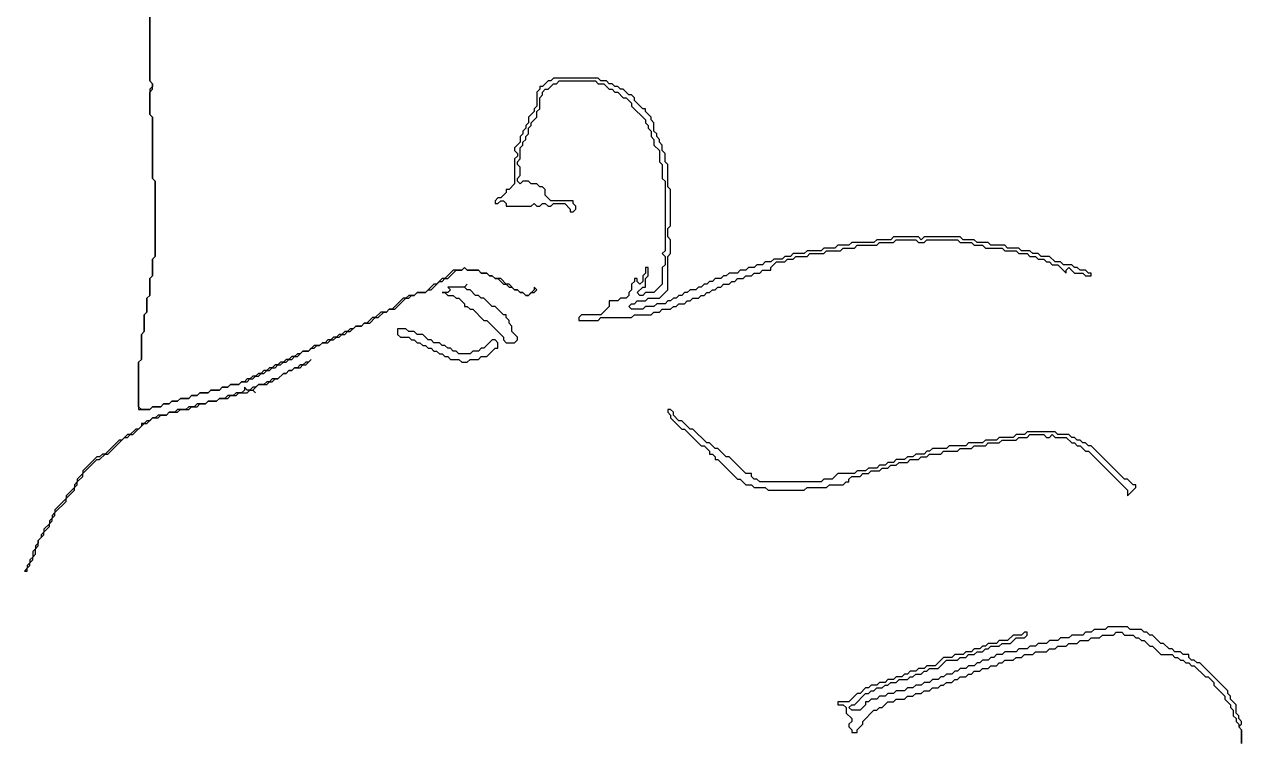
# Model space of a CAD drawing. Header units: metres. Extents: x 0 to 100, y 0 to 141.
# Drawn here: x 50.1 to 61.03, y 89.53 to 95.98 of the extents above; entities that cross this region are included whole.
import ezdxf

# ---------------------------------------------------------------- set-up
doc = ezdxf.new("R2010")
doc.units = ezdxf.units.M

msp = doc.modelspace()

# ---------------------------------------------------------------- linework, layer by layer
msp.add_lwpolyline([(51.225, 96.475), (51.225, 95.475), (51.25, 95.45), (51.25, 95.425), (51.225, 95.4), (51.225, 95.175), (51.25, 95.15), (51.25, 94.6), (51.275, 94.575), (51.275, 93.9), (51.25, 93.875), (51.25, 93.725), (51.225, 93.7), (51.225, 93.55), (51.2, 93.525), (51.2, 93.4), (51.175, 93.375), (51.175, 93.225), (51.15, 93.2), (51.15, 92.975), (51.125, 92.95), (51.125, 92.525), (51.225, 92.525), (51.25, 92.55), (51.325, 92.55), (51.35, 92.575), (51.4, 92.575), (51.425, 92.6), (51.475, 92.6), (51.5, 92.625), (51.575, 92.625), (51.6, 92.65), (51.65, 92.65), (51.675, 92.675), (51.75, 92.675), (51.775, 92.7), (51.85, 92.7), (51.875, 92.725), (51.925, 92.725), (51.95, 92.75), (52.025, 92.75), (52.05, 92.775), (52.1, 92.775), (52.125, 92.8), (52.15, 92.8), (52.175, 92.825), (52.2, 92.825), (52.225, 92.85), (52.25, 92.85), (52.275, 92.875), (52.3, 92.875), (52.325, 92.9), (52.35, 92.9), (52.375, 92.925), (52.4, 92.925), (52.425, 92.95), (52.45, 92.95), (52.475, 92.975), (52.5, 92.975), (52.525, 93), (52.55, 93), (52.6, 93.05), (52.65, 93.05), (52.675, 93.075), (52.7, 93.075), (52.725, 93.1), (52.75, 93.1), (52.775, 93.125), (52.825, 93.125), (52.85, 93.15), (52.875, 93.15), (52.9, 93.175), (52.925, 93.175), (52.95, 93.2), (52.975, 93.2), (53, 93.225), (53.025, 93.225), (53.075, 93.275), (53.125, 93.275), (53.15, 93.3), (53.2, 93.3), (53.25, 93.35), (53.275, 93.35), (53.325, 93.4), (53.35, 93.4), (53.375, 93.425), (53.425, 93.425), (53.525, 93.525), (53.55, 93.525), (53.575, 93.55), (53.6, 93.55), (53.625, 93.575), (53.7, 93.575), (53.725, 93.6), (53.75, 93.6), (53.825, 93.675), (53.85, 93.675), (53.875, 93.7), (53.9, 93.7), (53.975, 93.775), (54.025, 93.775), (54.05, 93.8), (54.075, 93.775), (54.175, 93.775), (54.2, 93.75), (54.25, 93.75), (54.275, 93.725), (54.3, 93.725), (54.325, 93.7), (54.35, 93.7), (54.4, 93.65), (54.425, 93.65), (54.45, 93.625), (54.475, 93.625), (54.5, 93.6), (54.525, 93.6), (54.55, 93.575), (54.575, 93.575), (54.6, 93.55), (54.625, 93.55), (54.65, 93.575), (54.675, 93.575), (54.7, 93.6), (54.675, 93.625), (54.675, 93.6), (54.625, 93.55), (54.6, 93.55), (54.575, 93.575), (54.55, 93.575), (54.525, 93.6), (54.5, 93.6), (54.45, 93.65), (54.425, 93.65), (54.375, 93.7), (54.325, 93.7), (54.3, 93.725), (54.275, 93.725), (54.25, 93.75), (54.2, 93.75), (54.175, 93.775), (54.075, 93.775), (54.05, 93.8), (54.025, 93.775), (53.95, 93.775), (53.875, 93.7), (53.85, 93.7), (53.8, 93.65), (53.775, 93.65), (53.7, 93.575), (53.625, 93.575), (53.6, 93.55), (53.55, 93.55), (53.525, 93.525), (53.5, 93.525), (53.4, 93.425), (53.375, 93.425), (53.35, 93.4), (53.3, 93.4), (53.25, 93.35), (53.225, 93.35), (53.175, 93.3), (53.15, 93.3), (53.125, 93.275), (53.075, 93.275), (53.05, 93.25), (53.025, 93.25), (53, 93.225), (52.975, 93.225), (52.95, 93.2), (52.925, 93.2), (52.9, 93.175), (52.875, 93.175), (52.85, 93.15), (52.825, 93.15), (52.8, 93.125), (52.775, 93.125), (52.75, 93.1), (52.7, 93.1), (52.65, 93.05), (52.6, 93.05), (52.575, 93.025), (52.55, 93.025), (52.525, 93), (52.5, 93), (52.475, 92.975), (52.45, 92.975), (52.425, 92.95), (52.4, 92.95), (52.375, 92.925), (52.35, 92.925), (52.325, 92.9), (52.3, 92.9), (52.275, 92.875), (52.25, 92.875), (52.225, 92.85), (52.2, 92.85), (52.175, 92.825), (52.15, 92.825), (52.125, 92.8), (52.1, 92.8), (52.075, 92.775), (52.05, 92.775), (52.025, 92.75), (51.95, 92.75), (51.925, 92.725), (51.875, 92.725), (51.85, 92.7), (51.775, 92.7), (51.75, 92.675), (51.675, 92.675), (51.65, 92.65), (51.6, 92.65), (51.575, 92.625), (51.5, 92.625), (51.475, 92.6), (51.425, 92.6), (51.4, 92.575), (51.35, 92.575), (51.325, 92.55), (51.25, 92.55), (51.225, 92.525), (51.15, 92.525), (51.125, 92.55), (51.125, 92.95), (51.15, 92.975), (51.15, 93.2), (51.175, 93.225), (51.175, 93.375), (51.2, 93.4), (51.2, 93.525), (51.225, 93.55), (51.225, 93.7), (51.25, 93.725), (51.25, 93.875), (51.275, 93.9), (51.275, 94.575), (51.25, 94.6), (51.25, 95.15), (51.225, 95.175), (51.225, 95.375), (51.25, 95.4), (51.25, 95.45), (51.225, 95.475), (51.225, 96.475)])
for points in [[(54.85, 95.5), (54.825, 95.475), (54.8, 95.475), (54.75, 95.425), (54.725, 95.425), (54.725, 95.4), (54.7, 95.375), (54.7, 95.25), (54.675, 95.225), (54.675, 95.2), (54.625, 95.15), (54.625, 95.1), (54.6, 95.075), (54.6, 95.05), (54.575, 95.025), (54.575, 95), (54.55, 94.975), (54.55, 94.925), (54.5, 94.875), (54.5, 94.85), (54.525, 94.825), (54.525, 94.8), (54.5, 94.775), (54.5, 94.55), (54.45, 94.5), (54.425, 94.5), (54.425, 94.475), (54.375, 94.425), (54.35, 94.425), (54.325, 94.4), (54.325, 94.375), (54.35, 94.375), (54.375, 94.4), (54.4, 94.4), (54.425, 94.375), (54.425, 94.35), (54.65, 94.35), (54.675, 94.375), (54.7, 94.35), (54.725, 94.35), (54.75, 94.375), (54.775, 94.375), (54.8, 94.35), (54.825, 94.35), (54.85, 94.375), (54.95, 94.375), (55, 94.325), (55, 94.3), (55.025, 94.3), (55.05, 94.325), (55.05, 94.35), (55.025, 94.375), (55.025, 94.4), (54.825, 94.4), (54.775, 94.45), (54.775, 94.5), (54.75, 94.525), (54.725, 94.525), (54.7, 94.55), (54.65, 94.55), (54.625, 94.575), (54.575, 94.575), (54.55, 94.55), (54.525, 94.575), (54.525, 94.6), (54.55, 94.625), (54.55, 94.7), (54.525, 94.725), (54.525, 94.75), (54.55, 94.775), (54.55, 94.875), (54.575, 94.9), (54.575, 94.925), (54.6, 94.95), (54.6, 94.975), (54.625, 95), (54.625, 95.05), (54.65, 95.075), (54.65, 95.1), (54.7, 95.15), (54.7, 95.2), (54.725, 95.225), (54.725, 95.325), (54.75, 95.35), (54.75, 95.375), (54.775, 95.4), (54.8, 95.4), (54.85, 95.45), (54.875, 95.45), (54.9, 95.475), (55.225, 95.475), (55.25, 95.45), (55.3, 95.45), (55.35, 95.4), (55.375, 95.4), (55.4, 95.375), (55.425, 95.375), (55.475, 95.325), (55.5, 95.325), (55.55, 95.275), (55.55, 95.25), (55.675, 95.125), (55.675, 95.1), (55.7, 95.075), (55.7, 95.05), (55.725, 95.025), (55.725, 94.975), (55.75, 94.95), (55.75, 94.9), (55.8, 94.85), (55.8, 94.75), (55.825, 94.725), (55.825, 94.6), (55.85, 94.575), (55.85, 93.95), (55.825, 93.925), (55.85, 93.9), (55.85, 93.825), (55.825, 93.8), (55.825, 93.65), (55.75, 93.575), (55.675, 93.575), (55.65, 93.55), (55.625, 93.55), (55.6, 93.575), (55.65, 93.625), (55.675, 93.625), (55.675, 93.7), (55.7, 93.725), (55.7, 93.8), (55.675, 93.8), (55.675, 93.75), (55.65, 93.725), (55.65, 93.675), (55.625, 93.65), (55.6, 93.675), (55.6, 93.7), (55.575, 93.7), (55.575, 93.675), (55.55, 93.65), (55.55, 93.6), (55.525, 93.575), (55.525, 93.55), (55.5, 93.525), (55.45, 93.525), (55.425, 93.5), (55.35, 93.5), (55.35, 93.45), (55.275, 93.375), (55.1, 93.375), (55.075, 93.35), (55.075, 93.325), (55.25, 93.325), (55.275, 93.35), (55.55, 93.35), (55.575, 93.375), (55.725, 93.375), (55.75, 93.4), (55.8, 93.4), (55.825, 93.425), (55.9, 93.425), (55.925, 93.45), (55.95, 93.45), (55.975, 93.475), (56.025, 93.475), (56.05, 93.5), (56.075, 93.5), (56.1, 93.525), (56.15, 93.525), (56.175, 93.55), (56.2, 93.55), (56.225, 93.575), (56.25, 93.575), (56.275, 93.6), (56.3, 93.6), (56.325, 93.625), (56.35, 93.625), (56.375, 93.65), (56.425, 93.65), (56.45, 93.675), (56.475, 93.675), (56.5, 93.7), (56.55, 93.7), (56.575, 93.725), (56.625, 93.725), (56.65, 93.75), (56.7, 93.75), (56.725, 93.775), (56.8, 93.775), (56.8, 93.8), (56.85, 93.85), (56.925, 93.85), (56.95, 93.875), (57, 93.875), (57.025, 93.9), (57.125, 93.9), (57.15, 93.925), (57.275, 93.925), (57.3, 93.95), (57.425, 93.95), (57.45, 93.975), (57.55, 93.975), (57.575, 94), (57.75, 94), (57.775, 94.025), (57.9, 94.025), (57.925, 94.05), (58.1, 94.05), (58.125, 94.025), (58.175, 94.025), (58.2, 94.05), (58.475, 94.05), (58.5, 94.025), (58.6, 94.025), (58.625, 94), (58.7, 94), (58.725, 93.975), (58.875, 93.975), (58.9, 93.95), (59, 93.95), (59.025, 93.925), (59.1, 93.925), (59.125, 93.9), (59.175, 93.9), (59.2, 93.875), (59.25, 93.875), (59.275, 93.85), (59.3, 93.85), (59.325, 93.825), (59.375, 93.825), (59.45, 93.75), (59.45, 93.775), (59.475, 93.8), (59.525, 93.75), (59.6, 93.75), (59.625, 93.725), (59.675, 93.725), (59.675, 93.75), (59.65, 93.75), (59.625, 93.775), (59.575, 93.775), (59.55, 93.8), (59.525, 93.8), (59.5, 93.825), (59.425, 93.825), (59.4, 93.85), (59.35, 93.85), (59.3, 93.9), (59.225, 93.9), (59.2, 93.925), (59.15, 93.925), (59.125, 93.95), (59.05, 93.95), (59.025, 93.975), (58.925, 93.975), (58.9, 94), (58.775, 94), (58.75, 94.025), (58.65, 94.025), (58.625, 94.05), (58.525, 94.05), (58.5, 94.075), (58.175, 94.075), (58.15, 94.05), (58.125, 94.075), (57.9, 94.075), (57.875, 94.05), (57.75, 94.05), (57.725, 94.025), (57.525, 94.025), (57.5, 94), (57.4, 94), (57.375, 93.975), (57.275, 93.975), (57.25, 93.95), (57.125, 93.95), (57.1, 93.925), (57, 93.925), (56.975, 93.9), (56.925, 93.9), (56.9, 93.875), (56.825, 93.875), (56.8, 93.85), (56.75, 93.85), (56.725, 93.825), (56.675, 93.825), (56.65, 93.8), (56.6, 93.8), (56.575, 93.775), (56.525, 93.775), (56.5, 93.75), (56.425, 93.75), (56.4, 93.725), (56.375, 93.725), (56.35, 93.7), (56.3, 93.7), (56.275, 93.675), (56.25, 93.675), (56.225, 93.65), (56.2, 93.65), (56.175, 93.625), (56.15, 93.625), (56.125, 93.6), (56.075, 93.6), (56.05, 93.575), (56.025, 93.575), (56, 93.55), (55.975, 93.55), (55.95, 93.525), (55.925, 93.525), (55.9, 93.5), (55.875, 93.5), (55.85, 93.475), (55.775, 93.475), (55.75, 93.45), (55.675, 93.45), (55.65, 93.425), (55.55, 93.425), (55.525, 93.45), (55.55, 93.475), (55.575, 93.475), (55.6, 93.5), (55.675, 93.5), (55.7, 93.525), (55.8, 93.525), (55.875, 93.6), (55.875, 93.9), (55.9, 93.925), (55.9, 94.05), (55.875, 94.075), (55.875, 94.15), (55.9, 94.175), (55.9, 94.5), (55.875, 94.525), (55.875, 94.725), (55.85, 94.75), (55.85, 94.825), (55.825, 94.85), (55.825, 94.9), (55.8, 94.925), (55.8, 94.95), (55.775, 94.975), (55.775, 95), (55.75, 95.025), (55.75, 95.1), (55.725, 95.125), (55.725, 95.15), (55.675, 95.2), (55.675, 95.225), (55.65, 95.225), (55.575, 95.3), (55.575, 95.325), (55.55, 95.35), (55.525, 95.35), (55.475, 95.4), (55.45, 95.4), (55.425, 95.425), (55.4, 95.425), (55.375, 95.45), (55.35, 95.45), (55.325, 95.475), (55.275, 95.475), (55.25, 95.5)], [(54.075, 93.65), (54.05, 93.625), (53.9, 93.625), (53.925, 93.6), (53.9, 93.575), (53.85, 93.575), (53.875, 93.575), (53.9, 93.55), (53.95, 93.55), (53.975, 93.525), (54, 93.525), (54.05, 93.475), (54.05, 93.45), (54.075, 93.45), (54.1, 93.425), (54.125, 93.425), (54.225, 93.325), (54.25, 93.325), (54.4, 93.175), (54.4, 93.15), (54.425, 93.125), (54.5, 93.125), (54.525, 93.15), (54.525, 93.175), (54.475, 93.225), (54.475, 93.275), (54.45, 93.3), (54.45, 93.325), (54.425, 93.35), (54.425, 93.375), (54.4, 93.375), (54.325, 93.45), (54.3, 93.45), (54.225, 93.525), (54.2, 93.525), (54.175, 93.55), (54.15, 93.55), (54.1, 93.6), (54.075, 93.6), (54.05, 93.625)], [(53.45, 93.25), (53.45, 93.2), (53.475, 93.175), (53.55, 93.175), (53.575, 93.15), (53.6, 93.15), (53.625, 93.125), (53.65, 93.125), (53.675, 93.1), (53.7, 93.1), (53.725, 93.075), (53.75, 93.075), (53.775, 93.05), (53.8, 93.05), (53.825, 93.025), (53.85, 93.025), (53.875, 93), (53.9, 93), (53.925, 92.975), (54, 92.975), (54.025, 92.95), (54.075, 92.95), (54.1, 92.975), (54.175, 92.975), (54.2, 93), (54.25, 93), (54.325, 93.075), (54.35, 93.075), (54.35, 93.125), (54.325, 93.15), (54.3, 93.15), (54.225, 93.075), (54.2, 93.075), (54.175, 93.05), (54.125, 93.05), (54.1, 93.025), (54, 93.025), (53.975, 93.05), (53.95, 93.05), (53.925, 93.075), (53.9, 93.075), (53.875, 93.1), (53.85, 93.1), (53.825, 93.125), (53.775, 93.125), (53.75, 93.15), (53.725, 93.15), (53.675, 93.2), (53.625, 93.2), (53.6, 93.225), (53.55, 93.225), (53.525, 93.25)], [(52.675, 92.975), (52.65, 92.95), (52.625, 92.95), (52.6, 92.925), (52.575, 92.925), (52.55, 92.9), (52.525, 92.9), (52.5, 92.875), (52.475, 92.875), (52.45, 92.85), (52.425, 92.85), (52.375, 92.8), (52.325, 92.8), (52.3, 92.775), (52.275, 92.775), (52.25, 92.75), (52.2, 92.75), (52.175, 92.725), (52.15, 92.725), (52.125, 92.7), (52.1, 92.7), (52.075, 92.725), (52.075, 92.7), (52.05, 92.675), (52, 92.675), (51.975, 92.65), (51.925, 92.65), (51.9, 92.625), (51.85, 92.625), (51.825, 92.6), (51.75, 92.6), (51.725, 92.575), (51.65, 92.575), (51.625, 92.55), (51.575, 92.55), (51.55, 92.525), (51.475, 92.525), (51.45, 92.5), (51.4, 92.5), (51.375, 92.475), (51.3, 92.475), (51.275, 92.45), (51.25, 92.45), (51.225, 92.425), (51.2, 92.425), (51.175, 92.4), (51.15, 92.4), (51.15, 92.375), (51.125, 92.35), (51.1, 92.35), (51.05, 92.3), (51.025, 92.3), (50.975, 92.25), (50.95, 92.25), (50.825, 92.125), (50.8, 92.125), (50.775, 92.1), (50.75, 92.1), (50.625, 91.975), (50.625, 91.95), (50.575, 91.9), (50.575, 91.875), (50.55, 91.85), (50.55, 91.825), (50.475, 91.75), (50.475, 91.725), (50.375, 91.625), (50.375, 91.6), (50.35, 91.575), (50.35, 91.55), (50.325, 91.525), (50.325, 91.5), (50.275, 91.45), (50.275, 91.425), (50.25, 91.4), (50.25, 91.375), (50.225, 91.35), (50.225, 91.325), (50.2, 91.3), (50.2, 91.275), (50.175, 91.25), (50.175, 91.2), (50.15, 91.175), (50.15, 91.15), (50.125, 91.125), (50.125, 91.1), (50.1, 91.075), (50.125, 91.075), (50.125, 91.1), (50.15, 91.125), (50.15, 91.15), (50.175, 91.175), (50.175, 91.2), (50.2, 91.225), (50.2, 91.275), (50.225, 91.3), (50.225, 91.35), (50.275, 91.4), (50.275, 91.425), (50.325, 91.475), (50.325, 91.5), (50.35, 91.525), (50.35, 91.55), (50.375, 91.575), (50.375, 91.6), (50.475, 91.7), (50.475, 91.725), (50.55, 91.8), (50.55, 91.825), (50.575, 91.85), (50.575, 91.875), (50.625, 91.925), (50.625, 91.95), (50.75, 92.075), (50.775, 92.075), (50.825, 92.125), (50.85, 92.125), (51, 92.275), (51.025, 92.275), (51.05, 92.3), (51.075, 92.3), (51.175, 92.4), (51.2, 92.4), (51.25, 92.45), (51.3, 92.45), (51.325, 92.475), (51.375, 92.475), (51.4, 92.5), (51.475, 92.5), (51.5, 92.525), (51.575, 92.525), (51.6, 92.55), (51.65, 92.55), (51.675, 92.575), (51.725, 92.575), (51.75, 92.6), (51.825, 92.6), (51.85, 92.625), (51.925, 92.625), (51.95, 92.65), (52, 92.65), (52.025, 92.675), (52.1, 92.675), (52.125, 92.7), (52.15, 92.7), (52.175, 92.675), (52.15, 92.7), (52.2, 92.75), (52.275, 92.75), (52.3, 92.775), (52.325, 92.775), (52.35, 92.8), (52.375, 92.8), (52.425, 92.85), (52.45, 92.85), (52.475, 92.875), (52.5, 92.875), (52.525, 92.9), (52.575, 92.9), (52.6, 92.925), (52.625, 92.925)], [(55.875, 92.525), (55.875, 92.5), (55.9, 92.475), (55.9, 92.45), (56, 92.35), (56.025, 92.35), (56.175, 92.2), (56.2, 92.2), (56.25, 92.15), (56.25, 92.125), (56.275, 92.125), (56.3, 92.1), (56.3, 92.075), (56.325, 92.075), (56.5, 91.9), (56.525, 91.9), (56.575, 91.85), (56.625, 91.85), (56.65, 91.825), (56.75, 91.825), (56.775, 91.8), (57.1, 91.8), (57.125, 91.825), (57.3, 91.825), (57.325, 91.85), (57.45, 91.85), (57.475, 91.875), (57.5, 91.875), (57.5, 91.9), (57.525, 91.925), (57.6, 91.925), (57.625, 91.95), (57.675, 91.95), (57.7, 91.975), (57.775, 91.975), (57.8, 92), (57.85, 92), (57.875, 92.025), (57.925, 92.025), (57.95, 92.05), (58.025, 92.05), (58.05, 92.075), (58.125, 92.075), (58.15, 92.1), (58.2, 92.1), (58.225, 92.125), (58.325, 92.125), (58.35, 92.15), (58.475, 92.15), (58.5, 92.175), (58.6, 92.175), (58.625, 92.2), (58.725, 92.2), (58.75, 92.225), (58.85, 92.225), (58.875, 92.25), (59, 92.25), (59.025, 92.275), (59.1, 92.275), (59.125, 92.3), (59.25, 92.3), (59.275, 92.275), (59.3, 92.275), (59.325, 92.3), (59.35, 92.275), (59.45, 92.275), (59.5, 92.225), (59.525, 92.225), (59.55, 92.2), (59.575, 92.2), (59.625, 92.15), (59.65, 92.15), (60, 91.8), (60, 91.75), (60.075, 91.825), (60.075, 91.85), (60.05, 91.85), (60, 91.9), (59.975, 91.9), (59.675, 92.2), (59.65, 92.2), (59.625, 92.225), (59.6, 92.225), (59.575, 92.25), (59.55, 92.25), (59.525, 92.275), (59.5, 92.275), (59.475, 92.3), (59.375, 92.3), (59.35, 92.325), (59.1, 92.325), (59.075, 92.3), (59, 92.3), (58.975, 92.275), (58.85, 92.275), (58.825, 92.25), (58.725, 92.25), (58.7, 92.225), (58.575, 92.225), (58.55, 92.2), (58.4, 92.2), (58.375, 92.175), (58.25, 92.175), (58.225, 92.15), (58.2, 92.15), (58.175, 92.125), (58.1, 92.125), (58.075, 92.1), (58.025, 92.1), (58, 92.075), (57.925, 92.075), (57.9, 92.05), (57.85, 92.05), (57.825, 92.025), (57.775, 92.025), (57.75, 92), (57.675, 92), (57.65, 91.975), (57.575, 91.975), (57.55, 91.95), (57.4, 91.95), (57.35, 91.9), (57.275, 91.9), (57.25, 91.875), (56.7, 91.875), (56.675, 91.9), (56.65, 91.9), (56.625, 91.925), (56.625, 91.95), (56.575, 91.95), (56.425, 92.1), (56.4, 92.1), (56.325, 92.175), (56.3, 92.175), (56.25, 92.225), (56.225, 92.225), (56.1, 92.35), (56.075, 92.35), (56, 92.425), (55.975, 92.425), (55.925, 92.475), (55.925, 92.5), (55.9, 92.525)], [(59.825, 90.575), (59.8, 90.55), (59.7, 90.55), (59.675, 90.525), (59.625, 90.525), (59.6, 90.5), (59.5, 90.5), (59.475, 90.475), (59.4, 90.475), (59.375, 90.45), (59.3, 90.45), (59.275, 90.425), (59.2, 90.425), (59.175, 90.4), (59.125, 90.4), (59.1, 90.375), (59.025, 90.375), (59, 90.35), (58.9, 90.35), (58.875, 90.325), (58.825, 90.325), (58.8, 90.3), (58.775, 90.3), (58.75, 90.275), (58.7, 90.275), (58.675, 90.25), (58.65, 90.25), (58.625, 90.225), (58.575, 90.225), (58.55, 90.2), (58.5, 90.2), (58.475, 90.175), (58.45, 90.175), (58.425, 90.15), (58.375, 90.15), (58.35, 90.125), (58.325, 90.125), (58.3, 90.1), (58.25, 90.1), (58.225, 90.075), (58.175, 90.075), (58.15, 90.05), (58.1, 90.05), (58.075, 90.025), (58.025, 90.025), (58, 90), (57.925, 90), (57.9, 89.975), (57.85, 89.975), (57.825, 89.95), (57.775, 89.95), (57.75, 89.925), (57.7, 89.925), (57.675, 89.9), (57.65, 89.9), (57.65, 89.875), (57.6, 89.825), (57.525, 89.825), (57.5, 89.85), (57.525, 89.875), (57.55, 89.875), (57.65, 89.975), (57.675, 89.975), (57.7, 90), (57.725, 90), (57.75, 90.025), (57.8, 90.025), (57.825, 90.05), (57.85, 90.05), (57.875, 90.075), (57.925, 90.075), (57.95, 90.1), (58.025, 90.1), (58.05, 90.125), (58.075, 90.125), (58.1, 90.15), (58.15, 90.15), (58.175, 90.175), (58.2, 90.175), (58.225, 90.2), (58.3, 90.2), (58.375, 90.275), (58.475, 90.275), (58.5, 90.3), (58.55, 90.3), (58.575, 90.325), (58.625, 90.325), (58.65, 90.35), (58.7, 90.35), (58.725, 90.375), (58.75, 90.375), (58.775, 90.4), (58.85, 90.4), (58.875, 90.425), (58.95, 90.425), (59, 90.475), (59.075, 90.475), (59.1, 90.5), (59.1, 90.525), (59.075, 90.525), (59.05, 90.5), (58.975, 90.5), (58.925, 90.45), (58.85, 90.45), (58.825, 90.425), (58.75, 90.425), (58.725, 90.4), (58.7, 90.4), (58.675, 90.375), (58.625, 90.375), (58.6, 90.35), (58.55, 90.35), (58.525, 90.325), (58.45, 90.325), (58.425, 90.3), (58.35, 90.3), (58.275, 90.225), (58.2, 90.225), (58.175, 90.2), (58.125, 90.2), (58.1, 90.175), (58.05, 90.175), (58.025, 90.15), (58, 90.15), (57.975, 90.125), (57.925, 90.125), (57.9, 90.1), (57.85, 90.1), (57.825, 90.075), (57.775, 90.075), (57.75, 90.05), (57.7, 90.05), (57.675, 90.025), (57.65, 90.025), (57.6, 89.975), (57.575, 89.975), (57.5, 89.9), (57.4, 89.9), (57.4, 89.875), (57.45, 89.875), (57.475, 89.85), (57.475, 89.8), (57.525, 89.75), (57.525, 89.725), (57.5, 89.7), (57.5, 89.675), (57.525, 89.65), (57.525, 89.625), (57.575, 89.625), (57.575, 89.65), (57.625, 89.7), (57.625, 89.725), (57.725, 89.825), (57.75, 89.825), (57.775, 89.85), (57.8, 89.85), (57.85, 89.9), (57.9, 89.9), (57.925, 89.925), (58, 89.925), (58.025, 89.95), (58.075, 89.95), (58.1, 89.975), (58.15, 89.975), (58.175, 90), (58.225, 90), (58.25, 90.025), (58.3, 90.025), (58.325, 90.05), (58.35, 90.05), (58.375, 90.075), (58.425, 90.075), (58.45, 90.1), (58.475, 90.1), (58.5, 90.125), (58.55, 90.125), (58.575, 90.15), (58.6, 90.15), (58.625, 90.175), (58.675, 90.175), (58.7, 90.2), (58.75, 90.2), (58.775, 90.225), (58.825, 90.225), (58.85, 90.25), (58.875, 90.25), (58.9, 90.275), (58.975, 90.275), (59, 90.3), (59.05, 90.3), (59.075, 90.325), (59.15, 90.325), (59.175, 90.35), (59.275, 90.35), (59.3, 90.375), (59.35, 90.375), (59.375, 90.4), (59.45, 90.4), (59.475, 90.425), (59.55, 90.425), (59.575, 90.45), (59.65, 90.45), (59.675, 90.475), (59.75, 90.475), (59.775, 90.5), (59.875, 90.5), (59.9, 90.525), (59.95, 90.525), (59.975, 90.5), (60.05, 90.5), (60.075, 90.475), (60.1, 90.475), (60.125, 90.45), (60.15, 90.45), (60.2, 90.4), (60.225, 90.4), (60.3, 90.325), (60.4, 90.325), (60.425, 90.3), (60.45, 90.3), (60.475, 90.275), (60.5, 90.275), (60.525, 90.25), (60.55, 90.25), (60.575, 90.225), (60.6, 90.225), (60.7, 90.125), (60.725, 90.125), (60.775, 90.075), (60.775, 90.05), (60.875, 89.95), (60.875, 89.925), (60.925, 89.875), (60.925, 89.85), (60.95, 89.825), (60.95, 89.775), (60.975, 89.75), (60.975, 89.725), (61, 89.7), (61, 89.675), (61.025, 89.65), (61.025, 89.525), (61.025, 89.65), (61, 89.675), (61.025, 89.7), (61.025, 89.725), (61, 89.75), (61, 89.775), (60.975, 89.8), (60.975, 89.875), (60.925, 89.925), (60.925, 89.95), (60.9, 89.975), (60.9, 90), (60.65, 90.25), (60.625, 90.25), (60.6, 90.275), (60.575, 90.275), (60.55, 90.3), (60.55, 90.325), (60.5, 90.325), (60.475, 90.35), (60.425, 90.35), (60.4, 90.375), (60.375, 90.375), (60.325, 90.425), (60.3, 90.425), (60.225, 90.5), (60.2, 90.5), (60.175, 90.525), (60.15, 90.525), (60.125, 90.55), (60.025, 90.55), (60, 90.575)]]:
    msp.add_lwpolyline(points, close=True)

doc.saveas('drawing.dxf')
